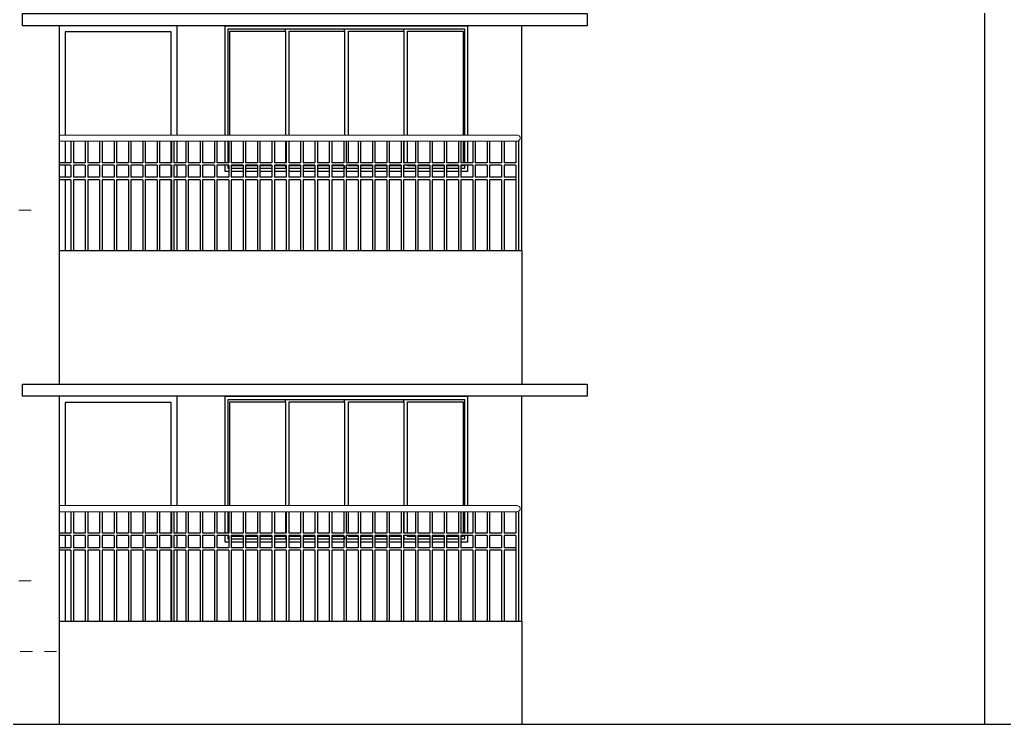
# Model space of a CAD drawing. Header units: metres. Extents: x -1441 to -394, y -133 to 518.
# Drawn here: x -1138.36 to -1130.25, y 33.94 to 39.74 of the extents above; entities that cross this region are included whole.
import ezdxf

# ---------------------------------------------------------------- set-up
doc = ezdxf.new("R2010")
doc.units = ezdxf.units.M
doc.header["$LTSCALE"] = 25.4
doc.linetypes.add('ACAD_ISO02W100', pattern=[15, 12, -3])
doc.layers.get('0').update_dxf_attribs({"linetype": 'CONTINUOUS'})
doc.layers.add('Railing', color=7, linetype='CONTINUOUS')

msp = doc.modelspace()

# ---------------------------------------------------------------- linework, layer by layer
at = {"color": 7, "linetype": 'Continuous'}
for p, q in [((-1130.4129, 44.7894), (-1130.4129, 33.9394)), ((-1138.0329, 39.6894), (-1138.0329, 36.7394)), ((-1134.2229, 37.8394), (-1134.2229, 39.6894)), ((-1138.0329, 37.8394), (-1134.2229, 37.8394)), ((-1134.2229, 37.8394), (-1134.2229, 36.7394)), ((-1138.0329, 36.6394), (-1138.0329, 33.9394)), ((-1134.2229, 34.7894), (-1134.2229, 36.6394)), ((-1138.0329, 34.7894), (-1134.2229, 34.7894)), ((-1134.2229, 34.7894), (-1134.2229, 33.9394))]:
    msp.add_line(p, q, dxfattribs=at)
at = {"color": 38, "linetype": 'Continuous'}
for p, q in [((-1136.1689, 39.645), (-1136.1689, 39.6644)), ((-1135.6818, 39.645), (-1135.6818, 39.6644)), ((-1135.1942, 39.645), (-1135.1942, 39.6644)), ((-1136.1689, 38.5356), (-1136.1689, 38.5144)), ((-1135.6818, 38.5356), (-1135.6818, 38.5144)), ((-1135.1942, 38.5356), (-1135.1942, 38.5144)), ((-1136.1689, 36.595), (-1136.1689, 36.6144)), ((-1135.6818, 36.595), (-1135.6818, 36.6144)), ((-1135.1942, 36.595), (-1135.1942, 36.6144)), ((-1136.1689, 35.4856), (-1136.1689, 35.4644)), ((-1135.6818, 35.4856), (-1135.6818, 35.4644)), ((-1135.1942, 35.4856), (-1135.1942, 35.4644))]:
    msp.add_line(p, q, dxfattribs=at)
at = {"color": 8, "linetype": 'ACAD_ISO02W100', "lineweight": 9, "ltscale": 0.0003}
msp.add_line((-1142.3524, 34.5394), (-1138.0329, 34.5394), dxfattribs=at)
at = {"color": 7}
msp.add_line((-1152.7877, 33.9394), (-1128.3503, 33.9394), dxfattribs=at)
at = {"color": 7, "linetype": 'Continuous'}
for points in [[(-1138.3329, 39.6894), (-1138.3329, 39.7894), (-1133.6842, 39.7894), (-1133.6842, 39.6894), (-1138.3329, 39.6894)], [(-1138.3329, 36.6394), (-1138.3329, 36.7394), (-1133.6842, 36.7394), (-1133.6842, 36.6394), (-1138.3329, 36.6394)]]:
    msp.add_lwpolyline(points, dxfattribs=at)
at = {"color": 8, "linetype": 'Continuous'}
for points in [[(-1137.0603, 38.7894), (-1137.0603, 39.6894), (-1138.0329, 39.6894), (-1138.0329, 37.8394)], [(-1137.1103, 38.7894), (-1137.1103, 39.6394), (-1137.9829, 39.6394), (-1137.9829, 38.7894)], [(-1137.9829, 38.7394), (-1137.9829, 38.5623)], [(-1137.1103, 38.5623), (-1137.1103, 38.7394)], [(-1137.0603, 38.5623), (-1137.0603, 38.7394)], [(-1137.9829, 38.5423), (-1137.9829, 38.4426)], [(-1137.1103, 38.4426), (-1137.1103, 38.5423)], [(-1137.0603, 38.4426), (-1137.0603, 38.5423)], [(-1137.9829, 38.4226), (-1137.9829, 37.8394)], [(-1137.1103, 37.8394), (-1137.1103, 38.4226)], [(-1137.0603, 37.8394), (-1137.0603, 38.4226)], [(-1137.0603, 35.7394), (-1137.0603, 36.6394), (-1138.0329, 36.6394), (-1138.0329, 34.7894)], [(-1137.1103, 35.7394), (-1137.1103, 36.5894), (-1137.9829, 36.5894), (-1137.9829, 35.7394)], [(-1137.9829, 35.6894), (-1137.9829, 35.5123)], [(-1137.1103, 35.5123), (-1137.1103, 35.6894)], [(-1137.0603, 35.5123), (-1137.0603, 35.6894)], [(-1137.9829, 35.4923), (-1137.9829, 35.3926)], [(-1137.1103, 35.3926), (-1137.1103, 35.4923)], [(-1137.0603, 35.3926), (-1137.0603, 35.4923)], [(-1137.9829, 35.3726), (-1137.9829, 34.7894)], [(-1137.1103, 34.7894), (-1137.1103, 35.3726)], [(-1137.0603, 34.7894), (-1137.0603, 35.3726)]]:
    msp.add_lwpolyline(points, dxfattribs=at)
at = {"color": 38, "linetype": 'Continuous'}
for points in [[(-1136.6656, 38.7894), (-1136.6656, 39.6894), (-1134.67, 39.6894), (-1134.67, 38.7894)], [(-1136.6406, 38.7894), (-1136.6406, 39.6644), (-1134.695, 39.6644), (-1134.695, 38.7894)], [(-1136.6656, 38.5623), (-1136.6656, 38.7394)], [(-1136.6406, 38.5623), (-1136.6406, 38.7394)], [(-1134.695, 38.7394), (-1134.695, 38.5623)], [(-1134.67, 38.7394), (-1134.67, 38.5623)], [(-1136.6347, 38.4894), (-1136.6656, 38.4894), (-1136.6656, 38.5423)], [(-1136.6347, 38.5144), (-1136.6406, 38.5144), (-1136.6406, 38.5423)], [(-1136.5165, 38.5144), (-1136.6147, 38.5144)], [(-1136.3983, 38.5144), (-1136.4965, 38.5144)], [(-1136.2802, 38.5144), (-1136.3783, 38.5144)], [(-1136.162, 38.5144), (-1136.2602, 38.5144)], [(-1136.0438, 38.5144), (-1136.142, 38.5144)], [(-1135.9256, 38.5144), (-1136.0238, 38.5144)], [(-1135.8074, 38.5144), (-1135.9056, 38.5144)], [(-1135.6892, 38.5144), (-1135.7874, 38.5144)], [(-1135.571, 38.5144), (-1135.6692, 38.5144)], [(-1135.4529, 38.5144), (-1135.551, 38.5144)], [(-1135.3347, 38.5144), (-1135.4329, 38.5144)], [(-1135.2165, 38.5144), (-1135.3147, 38.5144)], [(-1135.0983, 38.5144), (-1135.1965, 38.5144)], [(-1134.9801, 38.5144), (-1135.0783, 38.5144)], [(-1134.8619, 38.5144), (-1134.9601, 38.5144)], [(-1134.7438, 38.5144), (-1134.8419, 38.5144)], [(-1134.67, 38.5423), (-1134.67, 38.4894), (-1134.7238, 38.4894)], [(-1134.695, 38.5423), (-1134.695, 38.5144), (-1134.7238, 38.5144)], [(-1136.5165, 38.4894), (-1136.6147, 38.4894)], [(-1136.3983, 38.4894), (-1136.4965, 38.4894)], [(-1136.2802, 38.4894), (-1136.3783, 38.4894)], [(-1136.162, 38.4894), (-1136.2602, 38.4894)], [(-1136.0438, 38.4894), (-1136.142, 38.4894)], [(-1135.9256, 38.4894), (-1136.0238, 38.4894)], [(-1135.8074, 38.4894), (-1135.9056, 38.4894)], [(-1135.6892, 38.4894), (-1135.7874, 38.4894)], [(-1135.571, 38.4894), (-1135.6692, 38.4894)], [(-1135.4529, 38.4894), (-1135.551, 38.4894)], [(-1135.3347, 38.4894), (-1135.4329, 38.4894)], [(-1135.2165, 38.4894), (-1135.3147, 38.4894)], [(-1135.0983, 38.4894), (-1135.1965, 38.4894)], [(-1134.9801, 38.4894), (-1135.0783, 38.4894)], [(-1134.8619, 38.4894), (-1134.9601, 38.4894)], [(-1134.7438, 38.4894), (-1134.8419, 38.4894)], [(-1136.6656, 35.7394), (-1136.6656, 36.6394), (-1134.67, 36.6394), (-1134.67, 35.7394)], [(-1136.6406, 35.7394), (-1136.6406, 36.6144), (-1134.695, 36.6144), (-1134.695, 35.7394)], [(-1136.6656, 35.5123), (-1136.6656, 35.6894)], [(-1136.6406, 35.5123), (-1136.6406, 35.6894)], [(-1134.695, 35.6894), (-1134.695, 35.5123)], [(-1134.67, 35.6894), (-1134.67, 35.5123)], [(-1136.6347, 35.4394), (-1136.6656, 35.4394), (-1136.6656, 35.4923)], [(-1136.6347, 35.4644), (-1136.6406, 35.4644), (-1136.6406, 35.4923)], [(-1136.5165, 35.4644), (-1136.6147, 35.4644)], [(-1136.5165, 35.4394), (-1136.6147, 35.4394)], [(-1136.3983, 35.4644), (-1136.4965, 35.4644)], [(-1136.3983, 35.4394), (-1136.4965, 35.4394)], [(-1136.2802, 35.4644), (-1136.3783, 35.4644)], [(-1136.2802, 35.4394), (-1136.3783, 35.4394)], [(-1136.162, 35.4644), (-1136.2602, 35.4644)], [(-1136.162, 35.4394), (-1136.2602, 35.4394)], [(-1136.0438, 35.4644), (-1136.142, 35.4644)], [(-1136.0438, 35.4394), (-1136.142, 35.4394)], [(-1135.9256, 35.4644), (-1136.0238, 35.4644)], [(-1135.9256, 35.4394), (-1136.0238, 35.4394)], [(-1135.8074, 35.4644), (-1135.9056, 35.4644)], [(-1135.8074, 35.4394), (-1135.9056, 35.4394)], [(-1135.6892, 35.4644), (-1135.7874, 35.4644)], [(-1135.6892, 35.4394), (-1135.7874, 35.4394)], [(-1135.571, 35.4644), (-1135.6692, 35.4644)], [(-1135.571, 35.4394), (-1135.6692, 35.4394)], [(-1135.4529, 35.4644), (-1135.551, 35.4644)], [(-1135.4529, 35.4394), (-1135.551, 35.4394)], [(-1135.3347, 35.4644), (-1135.4329, 35.4644)], [(-1135.3347, 35.4394), (-1135.4329, 35.4394)], [(-1135.2165, 35.4644), (-1135.3147, 35.4644)], [(-1135.2165, 35.4394), (-1135.3147, 35.4394)], [(-1135.0983, 35.4644), (-1135.1965, 35.4644)], [(-1135.0983, 35.4394), (-1135.1965, 35.4394)], [(-1134.9801, 35.4644), (-1135.0783, 35.4644)], [(-1134.9801, 35.4394), (-1135.0783, 35.4394)], [(-1134.8619, 35.4644), (-1134.9601, 35.4644)], [(-1134.8619, 35.4394), (-1134.9601, 35.4394)], [(-1134.7438, 35.4644), (-1134.8419, 35.4644)], [(-1134.7438, 35.4394), (-1134.8419, 35.4394)], [(-1134.67, 35.4923), (-1134.67, 35.4394), (-1134.7238, 35.4394)], [(-1134.695, 35.4923), (-1134.695, 35.4644), (-1134.7238, 35.4644)]]:
    msp.add_lwpolyline(points, dxfattribs=at)
at = {"color": 144, "linetype": 'Continuous'}
for points in [[(-1136.6255, 38.7894), (-1136.6255, 39.645), (-1136.1689, 39.645), (-1136.1689, 38.7894)], [(-1136.1384, 38.7894), (-1136.1384, 39.645), (-1135.6818, 39.645), (-1135.6818, 38.7894)], [(-1135.6509, 38.7894), (-1135.6509, 39.645), (-1135.1942, 39.645), (-1135.1942, 38.7894)], [(-1135.1633, 38.7894), (-1135.1633, 39.645), (-1134.7066, 39.645), (-1134.7066, 38.7894)], [(-1136.1689, 38.7394), (-1136.1689, 38.5623)], [(-1136.1384, 38.5623), (-1136.1384, 38.7394)], [(-1135.6509, 38.5623), (-1135.6509, 38.7394)], [(-1135.1942, 38.7394), (-1135.1942, 38.5623)], [(-1135.1633, 38.5623), (-1135.1633, 38.7394)], [(-1134.7066, 38.7394), (-1134.7066, 38.5623)], [(-1136.5165, 38.5356), (-1136.6147, 38.5356)], [(-1136.3983, 38.5356), (-1136.4965, 38.5356)], [(-1136.2802, 38.5356), (-1136.3783, 38.5356)], [(-1136.1689, 38.5423), (-1136.1689, 38.5356), (-1136.2602, 38.5356)], [(-1136.0438, 38.5356), (-1136.1384, 38.5356), (-1136.1384, 38.5423)], [(-1135.9256, 38.5356), (-1136.0238, 38.5356)], [(-1135.8074, 38.5356), (-1135.9056, 38.5356)], [(-1135.6892, 38.5356), (-1135.7874, 38.5356)], [(-1135.571, 38.5356), (-1135.6509, 38.5356), (-1135.6509, 38.5423)], [(-1135.4529, 38.5356), (-1135.551, 38.5356)], [(-1135.3347, 38.5356), (-1135.4329, 38.5356)], [(-1135.2165, 38.5356), (-1135.3147, 38.5356)], [(-1135.1942, 38.5423), (-1135.1942, 38.5356), (-1135.1965, 38.5356)], [(-1135.0983, 38.5356), (-1135.1633, 38.5356), (-1135.1633, 38.5423)], [(-1134.9801, 38.5356), (-1135.0783, 38.5356)], [(-1134.8619, 38.5356), (-1134.9601, 38.5356)], [(-1134.7438, 38.5356), (-1134.8419, 38.5356)], [(-1134.7066, 38.5423), (-1134.7066, 38.5356), (-1134.7238, 38.5356)], [(-1136.6255, 35.7394), (-1136.6255, 36.595), (-1136.1689, 36.595), (-1136.1689, 35.7394)], [(-1136.1384, 35.7394), (-1136.1384, 36.595), (-1135.6818, 36.595), (-1135.6818, 35.7394)], [(-1135.6509, 35.7394), (-1135.6509, 36.595), (-1135.1942, 36.595), (-1135.1942, 35.7394)], [(-1135.1633, 35.7394), (-1135.1633, 36.595), (-1134.7066, 36.595), (-1134.7066, 35.7394)], [(-1136.1689, 35.6894), (-1136.1689, 35.5123)], [(-1136.1384, 35.5123), (-1136.1384, 35.6894)], [(-1135.6509, 35.5123), (-1135.6509, 35.6894)], [(-1135.1942, 35.6894), (-1135.1942, 35.5123)], [(-1135.1633, 35.5123), (-1135.1633, 35.6894)], [(-1134.7066, 35.6894), (-1134.7066, 35.5123)], [(-1136.5165, 35.4856), (-1136.6147, 35.4856)], [(-1136.3983, 35.4856), (-1136.4965, 35.4856)], [(-1136.2802, 35.4856), (-1136.3783, 35.4856)], [(-1136.1689, 35.4923), (-1136.1689, 35.4856), (-1136.2602, 35.4856)], [(-1136.0438, 35.4856), (-1136.1384, 35.4856), (-1136.1384, 35.4923)], [(-1135.9256, 35.4856), (-1136.0238, 35.4856)], [(-1135.8074, 35.4856), (-1135.9056, 35.4856)], [(-1135.6892, 35.4856), (-1135.7874, 35.4856)], [(-1135.571, 35.4856), (-1135.6509, 35.4856), (-1135.6509, 35.4923)], [(-1135.4529, 35.4856), (-1135.551, 35.4856)], [(-1135.3347, 35.4856), (-1135.4329, 35.4856)], [(-1135.2165, 35.4856), (-1135.3147, 35.4856)], [(-1135.1942, 35.4923), (-1135.1942, 35.4856), (-1135.1965, 35.4856)], [(-1135.0983, 35.4856), (-1135.1633, 35.4856), (-1135.1633, 35.4923)], [(-1134.9801, 35.4856), (-1135.0783, 35.4856)], [(-1134.8619, 35.4856), (-1134.9601, 35.4856)], [(-1134.7438, 35.4856), (-1134.8419, 35.4856)], [(-1134.7066, 35.4923), (-1134.7066, 35.4856), (-1134.7238, 35.4856)]]:
    msp.add_lwpolyline(points, dxfattribs=at)
at = {"color": 8, "linetype": 'ACAD_ISO02W100', "lineweight": 9, "ltscale": 0.0003}
for points in [[(-1138.2629, 38.1704), (-1138.8716, 38.1704)], [(-1138.2629, 35.1204), (-1138.8716, 35.1204)]]:
    msp.add_lwpolyline(points, dxfattribs=at)
at = {"layer": 'Railing', "color": 8, "lineweight": 13}
for p, q in [((-1134.261, 38.7894), (-1138.0329, 38.7894)), ((-1134.261, 38.7394), (-1138.0329, 38.7394)), ((-1134.261, 35.7394), (-1138.0329, 35.7394)), ((-1134.261, 35.6894), (-1138.0329, 35.6894))]:
    msp.add_line(p, q, dxfattribs=at)
at = {"layer": 'Railing', "color": 8, "linetype": 'Continuous'}
for p, q in [((-1137.9347, 38.7394), (-1137.9347, 38.5623)), ((-1137.9147, 38.7394), (-1137.9147, 38.5623)), ((-1137.8166, 38.7394), (-1137.8166, 38.5623)), ((-1137.7966, 38.7394), (-1137.7966, 38.5623)), ((-1137.6984, 38.7394), (-1137.6984, 38.5623)), ((-1137.6784, 38.7394), (-1137.6784, 38.5623)), ((-1137.5802, 38.7394), (-1137.5802, 38.5623)), ((-1137.5602, 38.7394), (-1137.5602, 38.5623)), ((-1137.462, 38.7394), (-1137.462, 38.5623)), ((-1137.442, 38.7394), (-1137.442, 38.5623)), ((-1137.3438, 38.7394), (-1137.3438, 38.5623)), ((-1137.3238, 38.7394), (-1137.3238, 38.5623)), ((-1137.2256, 38.7394), (-1137.2256, 38.5623)), ((-1137.2056, 38.7394), (-1137.2056, 38.5623)), ((-1137.1074, 38.7394), (-1137.1074, 38.5623)), ((-1137.0874, 38.7394), (-1137.0874, 38.5623)), ((-1136.9893, 38.7394), (-1136.9893, 38.5623)), ((-1136.9693, 38.7394), (-1136.9693, 38.5623)), ((-1136.8711, 38.7394), (-1136.8711, 38.5623)), ((-1136.8511, 38.7394), (-1136.8511, 38.5623)), ((-1136.7529, 38.7394), (-1136.7529, 38.5623)), ((-1136.7329, 38.7394), (-1136.7329, 38.5623)), ((-1136.6347, 38.7394), (-1136.6347, 38.5623)), ((-1136.6147, 38.7394), (-1136.6147, 38.5623)), ((-1136.5165, 38.7394), (-1136.5165, 38.5623)), ((-1136.4965, 38.7394), (-1136.4965, 38.5623)), ((-1136.3983, 38.7394), (-1136.3983, 38.5623)), ((-1136.3783, 38.7394), (-1136.3783, 38.5623)), ((-1136.2802, 38.7394), (-1136.2802, 38.5623)), ((-1136.2602, 38.7394), (-1136.2602, 38.5623)), ((-1136.162, 38.7394), (-1136.162, 38.5623)), ((-1136.142, 38.7394), (-1136.142, 38.5623)), ((-1136.0438, 38.7394), (-1136.0438, 38.5623)), ((-1136.0238, 38.7394), (-1136.0238, 38.5623)), ((-1135.9256, 38.7394), (-1135.9256, 38.5623)), ((-1135.9056, 38.7394), (-1135.9056, 38.5623)), ((-1135.8074, 38.7394), (-1135.8074, 38.5623)), ((-1135.7874, 38.7394), (-1135.7874, 38.5623)), ((-1135.6892, 38.7394), (-1135.6892, 38.5623)), ((-1135.6692, 38.7394), (-1135.6692, 38.5623)), ((-1135.571, 38.7394), (-1135.571, 38.5623)), ((-1135.551, 38.7394), (-1135.551, 38.5623)), ((-1135.4529, 38.7394), (-1135.4529, 38.5623)), ((-1135.4329, 38.7394), (-1135.4329, 38.5623)), ((-1135.3347, 38.7394), (-1135.3347, 38.5623)), ((-1135.3147, 38.7394), (-1135.3147, 38.5623)), ((-1135.2165, 38.7394), (-1135.2165, 38.5623)), ((-1135.1965, 38.7394), (-1135.1965, 38.5623)), ((-1135.0983, 38.7394), (-1135.0983, 38.5623)), ((-1135.0783, 38.7394), (-1135.0783, 38.5623)), ((-1134.9801, 38.7394), (-1134.9801, 38.5623)), ((-1134.9601, 38.7394), (-1134.9601, 38.5623)), ((-1134.8619, 38.7394), (-1134.8619, 38.5623)), ((-1134.8419, 38.7394), (-1134.8419, 38.5623)), ((-1134.7438, 38.7394), (-1134.7438, 38.5623)), ((-1134.7238, 38.7394), (-1134.7238, 38.5623)), ((-1134.6256, 38.7394), (-1134.6256, 38.5623)), ((-1134.6056, 38.7394), (-1134.6056, 38.5623)), ((-1134.5074, 38.7394), (-1134.5074, 38.5623)), ((-1134.4874, 38.7394), (-1134.4874, 38.5623)), ((-1134.3892, 38.7394), (-1134.3892, 38.5623)), ((-1134.3692, 38.7394), (-1134.3692, 38.5623)), ((-1134.271, 38.7394), (-1134.271, 38.5623)), ((-1134.251, 38.7394), (-1134.251, 37.8394)), ((-1137.9347, 38.5623), (-1138.0329, 38.5623)), ((-1137.9347, 38.5423), (-1138.0329, 38.5423)), ((-1137.9347, 38.5423), (-1137.9347, 38.4426)), ((-1137.8166, 38.5623), (-1137.9147, 38.5623)), ((-1137.9147, 38.5423), (-1137.9147, 38.4426)), ((-1137.8166, 38.5423), (-1137.9147, 38.5423)), ((-1137.8166, 38.5423), (-1137.8166, 38.4426)), ((-1137.6984, 38.5623), (-1137.7966, 38.5623)), ((-1137.7966, 38.5423), (-1137.7966, 38.4426)), ((-1137.6984, 38.5423), (-1137.7966, 38.5423)), ((-1137.6984, 38.5423), (-1137.6984, 38.4426)), ((-1137.5802, 38.5623), (-1137.6784, 38.5623)), ((-1137.6784, 38.5423), (-1137.6784, 38.4426)), ((-1137.5802, 38.5423), (-1137.6784, 38.5423)), ((-1137.5802, 38.5423), (-1137.5802, 38.4426)), ((-1137.462, 38.5623), (-1137.5602, 38.5623)), ((-1137.5602, 38.5423), (-1137.5602, 38.4426)), ((-1137.462, 38.5423), (-1137.5602, 38.5423)), ((-1137.462, 38.5423), (-1137.462, 38.4426)), ((-1137.3438, 38.5623), (-1137.442, 38.5623)), ((-1137.442, 38.5423), (-1137.442, 38.4426)), ((-1137.3438, 38.5423), (-1137.442, 38.5423)), ((-1137.3438, 38.5423), (-1137.3438, 38.4426)), ((-1137.2256, 38.5623), (-1137.3238, 38.5623)), ((-1137.3238, 38.5423), (-1137.3238, 38.4426)), ((-1137.2256, 38.5423), (-1137.3238, 38.5423)), ((-1137.2256, 38.5423), (-1137.2256, 38.4426)), ((-1137.1074, 38.5623), (-1137.2056, 38.5623)), ((-1137.2056, 38.5423), (-1137.2056, 38.4426)), ((-1137.1074, 38.5423), (-1137.2056, 38.5423)), ((-1137.1074, 38.5423), (-1137.1074, 38.4426)), ((-1136.9893, 38.5623), (-1137.0874, 38.5623)), ((-1137.0874, 38.5423), (-1137.0874, 38.4426)), ((-1136.9893, 38.5423), (-1137.0874, 38.5423)), ((-1136.9893, 38.5423), (-1136.9893, 38.4426)), ((-1136.8711, 38.5623), (-1136.9693, 38.5623)), ((-1136.9693, 38.5423), (-1136.9693, 38.4426)), ((-1136.8711, 38.5423), (-1136.9693, 38.5423)), ((-1136.8711, 38.5423), (-1136.8711, 38.4426)), ((-1136.7529, 38.5623), (-1136.8511, 38.5623)), ((-1136.8511, 38.5423), (-1136.8511, 38.4426)), ((-1136.7529, 38.5423), (-1136.8511, 38.5423)), ((-1136.7529, 38.5423), (-1136.7529, 38.4426)), ((-1136.6347, 38.5623), (-1136.7329, 38.5623)), ((-1136.7329, 38.5423), (-1136.7329, 38.4426)), ((-1136.6347, 38.5423), (-1136.7329, 38.5423)), ((-1136.6347, 38.5423), (-1136.6347, 38.4426)), ((-1136.5165, 38.5623), (-1136.6147, 38.5623)), ((-1136.6147, 38.5423), (-1136.6147, 38.4426)), ((-1136.5165, 38.5423), (-1136.6147, 38.5423)), ((-1136.5165, 38.5423), (-1136.5165, 38.4426)), ((-1136.3983, 38.5623), (-1136.4965, 38.5623)), ((-1136.4965, 38.5423), (-1136.4965, 38.4426)), ((-1136.3983, 38.5423), (-1136.4965, 38.5423)), ((-1136.3983, 38.5423), (-1136.3983, 38.4426)), ((-1136.2802, 38.5623), (-1136.3783, 38.5623)), ((-1136.3783, 38.5423), (-1136.3783, 38.4426)), ((-1136.2802, 38.5423), (-1136.3783, 38.5423)), ((-1136.2802, 38.5423), (-1136.2802, 38.4426)), ((-1136.162, 38.5623), (-1136.2602, 38.5623)), ((-1136.2602, 38.5423), (-1136.2602, 38.4426)), ((-1136.162, 38.5423), (-1136.2602, 38.5423)), ((-1136.162, 38.5423), (-1136.162, 38.4426)), ((-1136.0438, 38.5623), (-1136.142, 38.5623)), ((-1136.142, 38.5423), (-1136.142, 38.4426)), ((-1136.0438, 38.5423), (-1136.142, 38.5423)), ((-1136.0438, 38.5423), (-1136.0438, 38.4426)), ((-1135.9256, 38.5623), (-1136.0238, 38.5623)), ((-1136.0238, 38.5423), (-1136.0238, 38.4426)), ((-1135.9256, 38.5423), (-1136.0238, 38.5423)), ((-1135.9256, 38.5423), (-1135.9256, 38.4426)), ((-1135.8074, 38.5623), (-1135.9056, 38.5623)), ((-1135.9056, 38.5423), (-1135.9056, 38.4426)), ((-1135.8074, 38.5423), (-1135.9056, 38.5423)), ((-1135.8074, 38.5423), (-1135.8074, 38.4426)), ((-1135.6892, 38.5623), (-1135.7874, 38.5623)), ((-1135.7874, 38.5423), (-1135.7874, 38.4426)), ((-1135.6892, 38.5423), (-1135.7874, 38.5423)), ((-1135.6892, 38.5423), (-1135.6892, 38.4426)), ((-1135.571, 38.5623), (-1135.6692, 38.5623)), ((-1135.6692, 38.5423), (-1135.6692, 38.4426)), ((-1135.571, 38.5423), (-1135.6692, 38.5423)), ((-1135.571, 38.5423), (-1135.571, 38.4426)), ((-1135.4529, 38.5623), (-1135.551, 38.5623)), ((-1135.551, 38.5423), (-1135.551, 38.4426)), ((-1135.4529, 38.5423), (-1135.551, 38.5423)), ((-1135.4529, 38.5423), (-1135.4529, 38.4426)), ((-1135.3347, 38.5623), (-1135.4329, 38.5623)), ((-1135.4329, 38.5423), (-1135.4329, 38.4426)), ((-1135.3347, 38.5423), (-1135.4329, 38.5423)), ((-1135.3347, 38.5423), (-1135.3347, 38.4426)), ((-1135.2165, 38.5623), (-1135.3147, 38.5623)), ((-1135.3147, 38.5423), (-1135.3147, 38.4426)), ((-1135.2165, 38.5423), (-1135.3147, 38.5423)), ((-1135.2165, 38.5423), (-1135.2165, 38.4426)), ((-1135.0983, 38.5623), (-1135.1965, 38.5623)), ((-1135.1965, 38.5423), (-1135.1965, 38.4426)), ((-1135.0983, 38.5423), (-1135.1965, 38.5423)), ((-1135.0983, 38.5423), (-1135.0983, 38.4426)), ((-1134.9801, 38.5623), (-1135.0783, 38.5623)), ((-1135.0783, 38.5423), (-1135.0783, 38.4426)), ((-1134.9801, 38.5423), (-1135.0783, 38.5423)), ((-1134.9801, 38.5423), (-1134.9801, 38.4426)), ((-1134.8619, 38.5623), (-1134.9601, 38.5623)), ((-1134.9601, 38.5423), (-1134.9601, 38.4426)), ((-1134.8619, 38.5423), (-1134.9601, 38.5423)), ((-1134.8619, 38.5423), (-1134.8619, 38.4426)), ((-1134.7438, 38.5623), (-1134.8419, 38.5623)), ((-1134.8419, 38.5423), (-1134.8419, 38.4426)), ((-1134.7438, 38.5423), (-1134.8419, 38.5423)), ((-1134.7438, 38.5423), (-1134.7438, 38.4426)), ((-1134.6256, 38.5623), (-1134.7238, 38.5623)), ((-1134.7238, 38.5423), (-1134.7238, 38.4426)), ((-1134.6256, 38.5423), (-1134.7238, 38.5423)), ((-1134.6256, 38.5423), (-1134.6256, 38.4426)), ((-1134.5074, 38.5623), (-1134.6056, 38.5623)), ((-1134.6056, 38.5423), (-1134.6056, 38.4426)), ((-1134.5074, 38.5423), (-1134.6056, 38.5423)), ((-1134.5074, 38.5423), (-1134.5074, 38.4426)), ((-1134.3892, 38.5623), (-1134.4874, 38.5623)), ((-1134.4874, 38.5423), (-1134.4874, 38.4426)), ((-1134.3892, 38.5423), (-1134.4874, 38.5423)), ((-1134.3892, 38.5423), (-1134.3892, 38.4426)), ((-1134.271, 38.5623), (-1134.3692, 38.5623)), ((-1134.3692, 38.5423), (-1134.3692, 38.4426)), ((-1134.271, 38.5423), (-1134.3692, 38.5423)), ((-1134.271, 38.5423), (-1134.271, 37.8394)), ((-1137.9347, 38.4426), (-1138.0329, 38.4426)), ((-1137.8166, 38.4426), (-1137.9147, 38.4426)), ((-1137.6984, 38.4426), (-1137.7966, 38.4426)), ((-1137.5802, 38.4426), (-1137.6784, 38.4426)), ((-1137.462, 38.4426), (-1137.5602, 38.4426)), ((-1137.3438, 38.4426), (-1137.442, 38.4426)), ((-1137.2256, 38.4426), (-1137.3238, 38.4426)), ((-1137.1074, 38.4426), (-1137.2056, 38.4426)), ((-1136.9893, 38.4426), (-1137.0874, 38.4426)), ((-1136.8711, 38.4426), (-1136.9693, 38.4426)), ((-1136.7529, 38.4426), (-1136.8511, 38.4426)), ((-1136.6347, 38.4426), (-1136.7329, 38.4426)), ((-1136.5165, 38.4426), (-1136.6147, 38.4426)), ((-1136.3983, 38.4426), (-1136.4965, 38.4426)), ((-1136.2802, 38.4426), (-1136.3783, 38.4426)), ((-1136.162, 38.4426), (-1136.2602, 38.4426)), ((-1136.0438, 38.4426), (-1136.142, 38.4426)), ((-1135.9256, 38.4426), (-1136.0238, 38.4426)), ((-1135.8074, 38.4426), (-1135.9056, 38.4426)), ((-1135.6892, 38.4426), (-1135.7874, 38.4426)), ((-1135.571, 38.4426), (-1135.6692, 38.4426)), ((-1135.4529, 38.4426), (-1135.551, 38.4426)), ((-1135.3347, 38.4426), (-1135.4329, 38.4426)), ((-1135.2165, 38.4426), (-1135.3147, 38.4426)), ((-1135.0983, 38.4426), (-1135.1965, 38.4426)), ((-1134.9801, 38.4426), (-1135.0783, 38.4426)), ((-1134.8619, 38.4426), (-1134.9601, 38.4426)), ((-1134.7438, 38.4426), (-1134.8419, 38.4426)), ((-1134.6256, 38.4426), (-1134.7238, 38.4426)), ((-1134.5074, 38.4426), (-1134.6056, 38.4426)), ((-1134.3892, 38.4426), (-1134.4874, 38.4426)), ((-1134.271, 38.4426), (-1134.3692, 38.4426)), ((-1137.9347, 38.4226), (-1138.0329, 38.4226)), ((-1137.9347, 38.4226), (-1137.9347, 37.8394)), ((-1137.9147, 38.4226), (-1137.9147, 37.8394)), ((-1137.8166, 38.4226), (-1137.9147, 38.4226)), ((-1137.8166, 38.4226), (-1137.8166, 37.8394)), ((-1137.7966, 38.4226), (-1137.7966, 37.8394)), ((-1137.6984, 38.4226), (-1137.7966, 38.4226)), ((-1137.6984, 38.4226), (-1137.6984, 37.8394)), ((-1137.6784, 38.4226), (-1137.6784, 37.8394)), ((-1137.5802, 38.4226), (-1137.6784, 38.4226)), ((-1137.5802, 38.4226), (-1137.5802, 37.8394)), ((-1137.5602, 38.4226), (-1137.5602, 37.8394)), ((-1137.462, 38.4226), (-1137.5602, 38.4226)), ((-1137.462, 38.4226), (-1137.462, 37.8394)), ((-1137.442, 38.4226), (-1137.442, 37.8394)), ((-1137.3438, 38.4226), (-1137.442, 38.4226)), ((-1137.3438, 38.4226), (-1137.3438, 37.8394)), ((-1137.3238, 38.4226), (-1137.3238, 37.8394)), ((-1137.2256, 38.4226), (-1137.3238, 38.4226)), ((-1137.2256, 38.4226), (-1137.2256, 37.8394)), ((-1137.2056, 38.4226), (-1137.2056, 37.8394)), ((-1137.1074, 38.4226), (-1137.2056, 38.4226)), ((-1137.1074, 38.4226), (-1137.1074, 37.8394)), ((-1137.0874, 38.4226), (-1137.0874, 37.8394)), ((-1136.9893, 38.4226), (-1137.0874, 38.4226)), ((-1136.9893, 38.4226), (-1136.9893, 37.8394)), ((-1136.9693, 38.4226), (-1136.9693, 37.8394)), ((-1136.8711, 38.4226), (-1136.9693, 38.4226)), ((-1136.8711, 38.4226), (-1136.8711, 37.8394)), ((-1136.8511, 38.4226), (-1136.8511, 37.8394)), ((-1136.7529, 38.4226), (-1136.8511, 38.4226)), ((-1136.7529, 38.4226), (-1136.7529, 37.8394)), ((-1136.7329, 38.4226), (-1136.7329, 37.8394)), ((-1136.6347, 38.4226), (-1136.7329, 38.4226)), ((-1136.6347, 38.4226), (-1136.6347, 37.8394)), ((-1136.6147, 38.4226), (-1136.6147, 37.8394)), ((-1136.5165, 38.4226), (-1136.6147, 38.4226)), ((-1136.5165, 38.4226), (-1136.5165, 37.8394)), ((-1136.4965, 38.4226), (-1136.4965, 37.8394)), ((-1136.3983, 38.4226), (-1136.4965, 38.4226)), ((-1136.3983, 38.4226), (-1136.3983, 37.8394)), ((-1136.3783, 38.4226), (-1136.3783, 37.8394)), ((-1136.2802, 38.4226), (-1136.3783, 38.4226)), ((-1136.2802, 38.4226), (-1136.2802, 37.8394)), ((-1136.2602, 38.4226), (-1136.2602, 37.8394)), ((-1136.162, 38.4226), (-1136.2602, 38.4226)), ((-1136.162, 38.4226), (-1136.162, 37.8394)), ((-1136.142, 38.4226), (-1136.142, 37.8394)), ((-1136.0438, 38.4226), (-1136.142, 38.4226)), ((-1136.0438, 38.4226), (-1136.0438, 37.8394)), ((-1136.0238, 38.4226), (-1136.0238, 37.8394)), ((-1135.9256, 38.4226), (-1136.0238, 38.4226)), ((-1135.9256, 38.4226), (-1135.9256, 37.8394)), ((-1135.9056, 38.4226), (-1135.9056, 37.8394)), ((-1135.8074, 38.4226), (-1135.9056, 38.4226)), ((-1135.8074, 38.4226), (-1135.8074, 37.8394)), ((-1135.7874, 38.4226), (-1135.7874, 37.8394)), ((-1135.6892, 38.4226), (-1135.7874, 38.4226)), ((-1135.6892, 38.4226), (-1135.6892, 37.8394)), ((-1135.6692, 38.4226), (-1135.6692, 37.8394)), ((-1135.571, 38.4226), (-1135.6692, 38.4226)), ((-1135.571, 38.4226), (-1135.571, 37.8394)), ((-1135.551, 38.4226), (-1135.551, 37.8394)), ((-1135.4529, 38.4226), (-1135.551, 38.4226)), ((-1135.4529, 38.4226), (-1135.4529, 37.8394)), ((-1135.4329, 38.4226), (-1135.4329, 37.8394)), ((-1135.3347, 38.4226), (-1135.4329, 38.4226)), ((-1135.3347, 38.4226), (-1135.3347, 37.8394)), ((-1135.3147, 38.4226), (-1135.3147, 37.8394)), ((-1135.2165, 38.4226), (-1135.3147, 38.4226)), ((-1135.2165, 38.4226), (-1135.2165, 37.8394)), ((-1135.1965, 38.4226), (-1135.1965, 37.8394)), ((-1135.0983, 38.4226), (-1135.1965, 38.4226)), ((-1135.0983, 38.4226), (-1135.0983, 37.8394)), ((-1135.0783, 38.4226), (-1135.0783, 37.8394)), ((-1134.9801, 38.4226), (-1135.0783, 38.4226)), ((-1134.9801, 38.4226), (-1134.9801, 37.8394)), ((-1134.9601, 38.4226), (-1134.9601, 37.8394)), ((-1134.8619, 38.4226), (-1134.9601, 38.4226)), ((-1134.8619, 38.4226), (-1134.8619, 37.8394)), ((-1134.8419, 38.4226), (-1134.8419, 37.8394)), ((-1134.7438, 38.4226), (-1134.8419, 38.4226)), ((-1134.7438, 38.4226), (-1134.7438, 37.8394)), ((-1134.7238, 38.4226), (-1134.7238, 37.8394)), ((-1134.6256, 38.4226), (-1134.7238, 38.4226)), ((-1134.6256, 38.4226), (-1134.6256, 37.8394)), ((-1134.6056, 38.4226), (-1134.6056, 37.8394)), ((-1134.5074, 38.4226), (-1134.6056, 38.4226)), ((-1134.5074, 38.4226), (-1134.5074, 37.8394)), ((-1134.4874, 38.4226), (-1134.4874, 37.8394)), ((-1134.3892, 38.4226), (-1134.4874, 38.4226)), ((-1134.3892, 38.4226), (-1134.3892, 37.8394)), ((-1134.3692, 38.4226), (-1134.3692, 37.8394)), ((-1134.271, 38.4226), (-1134.3692, 38.4226)), ((-1137.9347, 35.6894), (-1137.9347, 35.5123)), ((-1137.9147, 35.6894), (-1137.9147, 35.5123)), ((-1137.8166, 35.6894), (-1137.8166, 35.5123)), ((-1137.7966, 35.6894), (-1137.7966, 35.5123)), ((-1137.6984, 35.6894), (-1137.6984, 35.5123)), ((-1137.6784, 35.6894), (-1137.6784, 35.5123)), ((-1137.5802, 35.6894), (-1137.5802, 35.5123)), ((-1137.5602, 35.6894), (-1137.5602, 35.5123)), ((-1137.462, 35.6894), (-1137.462, 35.5123)), ((-1137.442, 35.6894), (-1137.442, 35.5123)), ((-1137.3438, 35.6894), (-1137.3438, 35.5123)), ((-1137.3238, 35.6894), (-1137.3238, 35.5123)), ((-1137.2256, 35.6894), (-1137.2256, 35.5123)), ((-1137.2056, 35.6894), (-1137.2056, 35.5123)), ((-1137.1074, 35.6894), (-1137.1074, 35.5123)), ((-1137.0874, 35.6894), (-1137.0874, 35.5123)), ((-1136.9893, 35.6894), (-1136.9893, 35.5123)), ((-1136.9693, 35.6894), (-1136.9693, 35.5123)), ((-1136.8711, 35.6894), (-1136.8711, 35.5123)), ((-1136.8511, 35.6894), (-1136.8511, 35.5123)), ((-1136.7529, 35.6894), (-1136.7529, 35.5123)), ((-1136.7329, 35.6894), (-1136.7329, 35.5123)), ((-1136.6347, 35.6894), (-1136.6347, 35.5123)), ((-1136.6147, 35.6894), (-1136.6147, 35.5123)), ((-1136.5165, 35.6894), (-1136.5165, 35.5123)), ((-1136.4965, 35.6894), (-1136.4965, 35.5123)), ((-1136.3983, 35.6894), (-1136.3983, 35.5123)), ((-1136.3783, 35.6894), (-1136.3783, 35.5123)), ((-1136.2802, 35.6894), (-1136.2802, 35.5123)), ((-1136.2602, 35.6894), (-1136.2602, 35.5123)), ((-1136.162, 35.6894), (-1136.162, 35.5123)), ((-1136.142, 35.6894), (-1136.142, 35.5123)), ((-1136.0438, 35.6894), (-1136.0438, 35.5123)), ((-1136.0238, 35.6894), (-1136.0238, 35.5123)), ((-1135.9256, 35.6894), (-1135.9256, 35.5123)), ((-1135.9056, 35.6894), (-1135.9056, 35.5123)), ((-1135.8074, 35.6894), (-1135.8074, 35.5123)), ((-1135.7874, 35.6894), (-1135.7874, 35.5123)), ((-1135.6892, 35.6894), (-1135.6892, 35.5123)), ((-1135.6692, 35.6894), (-1135.6692, 35.5123)), ((-1135.571, 35.6894), (-1135.571, 35.5123)), ((-1135.551, 35.6894), (-1135.551, 35.5123)), ((-1135.4529, 35.6894), (-1135.4529, 35.5123)), ((-1135.4329, 35.6894), (-1135.4329, 35.5123)), ((-1135.3347, 35.6894), (-1135.3347, 35.5123)), ((-1135.3147, 35.6894), (-1135.3147, 35.5123)), ((-1135.2165, 35.6894), (-1135.2165, 35.5123)), ((-1135.1965, 35.6894), (-1135.1965, 35.5123)), ((-1135.0983, 35.6894), (-1135.0983, 35.5123)), ((-1135.0783, 35.6894), (-1135.0783, 35.5123)), ((-1134.9801, 35.6894), (-1134.9801, 35.5123)), ((-1134.9601, 35.6894), (-1134.9601, 35.5123)), ((-1134.8619, 35.6894), (-1134.8619, 35.5123)), ((-1134.8419, 35.6894), (-1134.8419, 35.5123)), ((-1134.7438, 35.6894), (-1134.7438, 35.5123)), ((-1134.7238, 35.6894), (-1134.7238, 35.5123)), ((-1134.6256, 35.6894), (-1134.6256, 35.5123)), ((-1134.6056, 35.6894), (-1134.6056, 35.5123)), ((-1134.5074, 35.6894), (-1134.5074, 35.5123)), ((-1134.4874, 35.6894), (-1134.4874, 35.5123)), ((-1134.3892, 35.6894), (-1134.3892, 35.5123)), ((-1134.3692, 35.6894), (-1134.3692, 35.5123)), ((-1134.271, 35.6894), (-1134.271, 35.5123)), ((-1134.251, 35.6894), (-1134.251, 34.7894)), ((-1137.9347, 35.5123), (-1138.0329, 35.5123)), ((-1137.8166, 35.5123), (-1137.9147, 35.5123)), ((-1137.6984, 35.5123), (-1137.7966, 35.5123)), ((-1137.5802, 35.5123), (-1137.6784, 35.5123)), ((-1137.462, 35.5123), (-1137.5602, 35.5123)), ((-1137.3438, 35.5123), (-1137.442, 35.5123)), ((-1137.2256, 35.5123), (-1137.3238, 35.5123)), ((-1137.1074, 35.5123), (-1137.2056, 35.5123)), ((-1136.9893, 35.5123), (-1137.0874, 35.5123)), ((-1136.8711, 35.5123), (-1136.9693, 35.5123)), ((-1136.7529, 35.5123), (-1136.8511, 35.5123)), ((-1136.6347, 35.5123), (-1136.7329, 35.5123)), ((-1136.5165, 35.5123), (-1136.6147, 35.5123)), ((-1136.3983, 35.5123), (-1136.4965, 35.5123)), ((-1136.2802, 35.5123), (-1136.3783, 35.5123)), ((-1136.162, 35.5123), (-1136.2602, 35.5123)), ((-1136.0438, 35.5123), (-1136.142, 35.5123)), ((-1135.9256, 35.5123), (-1136.0238, 35.5123)), ((-1135.8074, 35.5123), (-1135.9056, 35.5123)), ((-1135.6892, 35.5123), (-1135.7874, 35.5123)), ((-1135.571, 35.5123), (-1135.6692, 35.5123)), ((-1135.4529, 35.5123), (-1135.551, 35.5123)), ((-1135.3347, 35.5123), (-1135.4329, 35.5123)), ((-1135.2165, 35.5123), (-1135.3147, 35.5123)), ((-1135.0983, 35.5123), (-1135.1965, 35.5123)), ((-1134.9801, 35.5123), (-1135.0783, 35.5123)), ((-1134.8619, 35.5123), (-1134.9601, 35.5123)), ((-1134.7438, 35.5123), (-1134.8419, 35.5123)), ((-1134.6256, 35.5123), (-1134.7238, 35.5123)), ((-1134.5074, 35.5123), (-1134.6056, 35.5123)), ((-1134.3892, 35.5123), (-1134.4874, 35.5123)), ((-1134.271, 35.5123), (-1134.3692, 35.5123)), ((-1137.9347, 35.4923), (-1138.0329, 35.4923)), ((-1137.9347, 35.4923), (-1137.9347, 35.3926)), ((-1137.9147, 35.4923), (-1137.9147, 35.3926)), ((-1137.8166, 35.4923), (-1137.9147, 35.4923)), ((-1137.8166, 35.4923), (-1137.8166, 35.3926)), ((-1137.7966, 35.4923), (-1137.7966, 35.3926)), ((-1137.6984, 35.4923), (-1137.7966, 35.4923)), ((-1137.6984, 35.4923), (-1137.6984, 35.3926)), ((-1137.6784, 35.4923), (-1137.6784, 35.3926)), ((-1137.5802, 35.4923), (-1137.6784, 35.4923)), ((-1137.5802, 35.4923), (-1137.5802, 35.3926)), ((-1137.5602, 35.4923), (-1137.5602, 35.3926)), ((-1137.462, 35.4923), (-1137.5602, 35.4923)), ((-1137.462, 35.4923), (-1137.462, 35.3926)), ((-1137.442, 35.4923), (-1137.442, 35.3926)), ((-1137.3438, 35.4923), (-1137.442, 35.4923)), ((-1137.3438, 35.4923), (-1137.3438, 35.3926)), ((-1137.3238, 35.4923), (-1137.3238, 35.3926)), ((-1137.2256, 35.4923), (-1137.3238, 35.4923)), ((-1137.2256, 35.4923), (-1137.2256, 35.3926)), ((-1137.2056, 35.4923), (-1137.2056, 35.3926)), ((-1137.1074, 35.4923), (-1137.2056, 35.4923)), ((-1137.1074, 35.4923), (-1137.1074, 35.3926)), ((-1137.0874, 35.4923), (-1137.0874, 35.3926)), ((-1136.9893, 35.4923), (-1137.0874, 35.4923)), ((-1136.9893, 35.4923), (-1136.9893, 35.3926)), ((-1136.9693, 35.4923), (-1136.9693, 35.3926)), ((-1136.8711, 35.4923), (-1136.9693, 35.4923)), ((-1136.8711, 35.4923), (-1136.8711, 35.3926)), ((-1136.8511, 35.4923), (-1136.8511, 35.3926)), ((-1136.7529, 35.4923), (-1136.8511, 35.4923)), ((-1136.7529, 35.4923), (-1136.7529, 35.3926)), ((-1136.7329, 35.4923), (-1136.7329, 35.3926)), ((-1136.6347, 35.4923), (-1136.7329, 35.4923)), ((-1136.6347, 35.4923), (-1136.6347, 35.3926)), ((-1136.6147, 35.4923), (-1136.6147, 35.3926)), ((-1136.5165, 35.4923), (-1136.6147, 35.4923)), ((-1136.5165, 35.4923), (-1136.5165, 35.3926)), ((-1136.4965, 35.4923), (-1136.4965, 35.3926)), ((-1136.3983, 35.4923), (-1136.4965, 35.4923)), ((-1136.3983, 35.4923), (-1136.3983, 35.3926)), ((-1136.3783, 35.4923), (-1136.3783, 35.3926)), ((-1136.2802, 35.4923), (-1136.3783, 35.4923)), ((-1136.2802, 35.4923), (-1136.2802, 35.3926)), ((-1136.2602, 35.4923), (-1136.2602, 35.3926)), ((-1136.162, 35.4923), (-1136.2602, 35.4923)), ((-1136.162, 35.4923), (-1136.162, 35.3926)), ((-1136.142, 35.4923), (-1136.142, 35.3926)), ((-1136.0438, 35.4923), (-1136.142, 35.4923)), ((-1136.0438, 35.4923), (-1136.0438, 35.3926)), ((-1136.0238, 35.4923), (-1136.0238, 35.3926)), ((-1135.9256, 35.4923), (-1136.0238, 35.4923)), ((-1135.9256, 35.4923), (-1135.9256, 35.3926)), ((-1135.9056, 35.4923), (-1135.9056, 35.3926)), ((-1135.8074, 35.4923), (-1135.9056, 35.4923)), ((-1135.8074, 35.4923), (-1135.8074, 35.3926)), ((-1135.7874, 35.4923), (-1135.7874, 35.3926)), ((-1135.6892, 35.4923), (-1135.7874, 35.4923)), ((-1135.6892, 35.4923), (-1135.6892, 35.3926)), ((-1135.6692, 35.4923), (-1135.6692, 35.3926)), ((-1135.571, 35.4923), (-1135.6692, 35.4923)), ((-1135.571, 35.4923), (-1135.571, 35.3926)), ((-1135.551, 35.4923), (-1135.551, 35.3926)), ((-1135.4529, 35.4923), (-1135.551, 35.4923)), ((-1135.4529, 35.4923), (-1135.4529, 35.3926)), ((-1135.4329, 35.4923), (-1135.4329, 35.3926)), ((-1135.3347, 35.4923), (-1135.4329, 35.4923)), ((-1135.3347, 35.4923), (-1135.3347, 35.3926)), ((-1135.3147, 35.4923), (-1135.3147, 35.3926)), ((-1135.2165, 35.4923), (-1135.3147, 35.4923)), ((-1135.2165, 35.4923), (-1135.2165, 35.3926)), ((-1135.1965, 35.4923), (-1135.1965, 35.3926)), ((-1135.0983, 35.4923), (-1135.1965, 35.4923)), ((-1135.0983, 35.4923), (-1135.0983, 35.3926)), ((-1135.0783, 35.4923), (-1135.0783, 35.3926)), ((-1134.9801, 35.4923), (-1135.0783, 35.4923)), ((-1134.9801, 35.4923), (-1134.9801, 35.3926)), ((-1134.9601, 35.4923), (-1134.9601, 35.3926)), ((-1134.8619, 35.4923), (-1134.9601, 35.4923)), ((-1134.8619, 35.4923), (-1134.8619, 35.3926)), ((-1134.8419, 35.4923), (-1134.8419, 35.3926)), ((-1134.7438, 35.4923), (-1134.8419, 35.4923)), ((-1134.7438, 35.4923), (-1134.7438, 35.3926)), ((-1134.7238, 35.4923), (-1134.7238, 35.3926)), ((-1134.6256, 35.4923), (-1134.7238, 35.4923)), ((-1134.6256, 35.4923), (-1134.6256, 35.3926)), ((-1134.6056, 35.4923), (-1134.6056, 35.3926)), ((-1134.5074, 35.4923), (-1134.6056, 35.4923)), ((-1134.5074, 35.4923), (-1134.5074, 35.3926)), ((-1134.4874, 35.4923), (-1134.4874, 35.3926)), ((-1134.3892, 35.4923), (-1134.4874, 35.4923)), ((-1134.3892, 35.4923), (-1134.3892, 35.3926)), ((-1134.3692, 35.4923), (-1134.3692, 35.3926)), ((-1134.271, 35.4923), (-1134.3692, 35.4923)), ((-1134.271, 35.4923), (-1134.271, 34.7894)), ((-1137.9347, 35.3926), (-1138.0329, 35.3926)), ((-1137.9347, 35.3726), (-1138.0329, 35.3726)), ((-1137.9347, 35.3726), (-1137.9347, 34.7894)), ((-1137.8166, 35.3926), (-1137.9147, 35.3926)), ((-1137.9147, 35.3726), (-1137.9147, 34.7894)), ((-1137.8166, 35.3726), (-1137.9147, 35.3726)), ((-1137.8166, 35.3726), (-1137.8166, 34.7894)), ((-1137.6984, 35.3926), (-1137.7966, 35.3926)), ((-1137.7966, 35.3726), (-1137.7966, 34.7894)), ((-1137.6984, 35.3726), (-1137.7966, 35.3726)), ((-1137.6984, 35.3726), (-1137.6984, 34.7894)), ((-1137.5802, 35.3926), (-1137.6784, 35.3926)), ((-1137.6784, 35.3726), (-1137.6784, 34.7894)), ((-1137.5802, 35.3726), (-1137.6784, 35.3726)), ((-1137.5802, 35.3726), (-1137.5802, 34.7894)), ((-1137.462, 35.3926), (-1137.5602, 35.3926)), ((-1137.5602, 35.3726), (-1137.5602, 34.7894)), ((-1137.462, 35.3726), (-1137.5602, 35.3726)), ((-1137.462, 35.3726), (-1137.462, 34.7894)), ((-1137.3438, 35.3926), (-1137.442, 35.3926)), ((-1137.442, 35.3726), (-1137.442, 34.7894)), ((-1137.3438, 35.3726), (-1137.442, 35.3726)), ((-1137.3438, 35.3726), (-1137.3438, 34.7894)), ((-1137.2256, 35.3926), (-1137.3238, 35.3926)), ((-1137.3238, 35.3726), (-1137.3238, 34.7894)), ((-1137.2256, 35.3726), (-1137.3238, 35.3726)), ((-1137.2256, 35.3726), (-1137.2256, 34.7894)), ((-1137.1074, 35.3926), (-1137.2056, 35.3926)), ((-1137.2056, 35.3726), (-1137.2056, 34.7894)), ((-1137.1074, 35.3726), (-1137.2056, 35.3726)), ((-1137.1074, 35.3726), (-1137.1074, 34.7894)), ((-1136.9893, 35.3926), (-1137.0874, 35.3926)), ((-1137.0874, 35.3726), (-1137.0874, 34.7894)), ((-1136.9893, 35.3726), (-1137.0874, 35.3726)), ((-1136.9893, 35.3726), (-1136.9893, 34.7894)), ((-1136.8711, 35.3926), (-1136.9693, 35.3926)), ((-1136.9693, 35.3726), (-1136.9693, 34.7894)), ((-1136.8711, 35.3726), (-1136.9693, 35.3726)), ((-1136.8711, 35.3726), (-1136.8711, 34.7894)), ((-1136.7529, 35.3926), (-1136.8511, 35.3926)), ((-1136.8511, 35.3726), (-1136.8511, 34.7894)), ((-1136.7529, 35.3726), (-1136.8511, 35.3726)), ((-1136.7529, 35.3726), (-1136.7529, 34.7894)), ((-1136.6347, 35.3926), (-1136.7329, 35.3926)), ((-1136.7329, 35.3726), (-1136.7329, 34.7894)), ((-1136.6347, 35.3726), (-1136.7329, 35.3726)), ((-1136.6347, 35.3726), (-1136.6347, 34.7894)), ((-1136.5165, 35.3926), (-1136.6147, 35.3926)), ((-1136.6147, 35.3726), (-1136.6147, 34.7894)), ((-1136.5165, 35.3726), (-1136.6147, 35.3726)), ((-1136.5165, 35.3726), (-1136.5165, 34.7894)), ((-1136.3983, 35.3926), (-1136.4965, 35.3926)), ((-1136.4965, 35.3726), (-1136.4965, 34.7894)), ((-1136.3983, 35.3726), (-1136.4965, 35.3726)), ((-1136.3983, 35.3726), (-1136.3983, 34.7894)), ((-1136.2802, 35.3926), (-1136.3783, 35.3926)), ((-1136.3783, 35.3726), (-1136.3783, 34.7894)), ((-1136.2802, 35.3726), (-1136.3783, 35.3726)), ((-1136.2802, 35.3726), (-1136.2802, 34.7894)), ((-1136.162, 35.3926), (-1136.2602, 35.3926)), ((-1136.2602, 35.3726), (-1136.2602, 34.7894)), ((-1136.162, 35.3726), (-1136.2602, 35.3726)), ((-1136.162, 35.3726), (-1136.162, 34.7894)), ((-1136.0438, 35.3926), (-1136.142, 35.3926)), ((-1136.142, 35.3726), (-1136.142, 34.7894)), ((-1136.0438, 35.3726), (-1136.142, 35.3726)), ((-1136.0438, 35.3726), (-1136.0438, 34.7894)), ((-1135.9256, 35.3926), (-1136.0238, 35.3926)), ((-1136.0238, 35.3726), (-1136.0238, 34.7894)), ((-1135.9256, 35.3726), (-1136.0238, 35.3726)), ((-1135.9256, 35.3726), (-1135.9256, 34.7894)), ((-1135.8074, 35.3926), (-1135.9056, 35.3926)), ((-1135.9056, 35.3726), (-1135.9056, 34.7894)), ((-1135.8074, 35.3726), (-1135.9056, 35.3726)), ((-1135.8074, 35.3726), (-1135.8074, 34.7894)), ((-1135.6892, 35.3926), (-1135.7874, 35.3926)), ((-1135.7874, 35.3726), (-1135.7874, 34.7894)), ((-1135.6892, 35.3726), (-1135.7874, 35.3726)), ((-1135.6892, 35.3726), (-1135.6892, 34.7894)), ((-1135.571, 35.3926), (-1135.6692, 35.3926)), ((-1135.6692, 35.3726), (-1135.6692, 34.7894)), ((-1135.571, 35.3726), (-1135.6692, 35.3726)), ((-1135.571, 35.3726), (-1135.571, 34.7894)), ((-1135.4529, 35.3926), (-1135.551, 35.3926)), ((-1135.551, 35.3726), (-1135.551, 34.7894)), ((-1135.4529, 35.3726), (-1135.551, 35.3726)), ((-1135.4529, 35.3726), (-1135.4529, 34.7894)), ((-1135.3347, 35.3926), (-1135.4329, 35.3926)), ((-1135.4329, 35.3726), (-1135.4329, 34.7894)), ((-1135.3347, 35.3726), (-1135.4329, 35.3726)), ((-1135.3347, 35.3726), (-1135.3347, 34.7894)), ((-1135.2165, 35.3926), (-1135.3147, 35.3926)), ((-1135.3147, 35.3726), (-1135.3147, 34.7894)), ((-1135.2165, 35.3726), (-1135.3147, 35.3726)), ((-1135.2165, 35.3726), (-1135.2165, 34.7894)), ((-1135.0983, 35.3926), (-1135.1965, 35.3926)), ((-1135.1965, 35.3726), (-1135.1965, 34.7894)), ((-1135.0983, 35.3726), (-1135.1965, 35.3726)), ((-1135.0983, 35.3726), (-1135.0983, 34.7894)), ((-1134.9801, 35.3926), (-1135.0783, 35.3926)), ((-1135.0783, 35.3726), (-1135.0783, 34.7894)), ((-1134.9801, 35.3726), (-1135.0783, 35.3726)), ((-1134.9801, 35.3726), (-1134.9801, 34.7894)), ((-1134.8619, 35.3926), (-1134.9601, 35.3926)), ((-1134.9601, 35.3726), (-1134.9601, 34.7894)), ((-1134.8619, 35.3726), (-1134.9601, 35.3726)), ((-1134.8619, 35.3726), (-1134.8619, 34.7894)), ((-1134.7438, 35.3926), (-1134.8419, 35.3926)), ((-1134.8419, 35.3726), (-1134.8419, 34.7894)), ((-1134.7438, 35.3726), (-1134.8419, 35.3726)), ((-1134.7438, 35.3726), (-1134.7438, 34.7894)), ((-1134.6256, 35.3926), (-1134.7238, 35.3926)), ((-1134.7238, 35.3726), (-1134.7238, 34.7894)), ((-1134.6256, 35.3726), (-1134.7238, 35.3726)), ((-1134.6256, 35.3726), (-1134.6256, 34.7894)), ((-1134.5074, 35.3926), (-1134.6056, 35.3926)), ((-1134.6056, 35.3726), (-1134.6056, 34.7894)), ((-1134.5074, 35.3726), (-1134.6056, 35.3726)), ((-1134.5074, 35.3726), (-1134.5074, 34.7894)), ((-1134.3892, 35.3926), (-1134.4874, 35.3926)), ((-1134.4874, 35.3726), (-1134.4874, 34.7894)), ((-1134.3892, 35.3726), (-1134.4874, 35.3726)), ((-1134.3892, 35.3726), (-1134.3892, 34.7894)), ((-1134.271, 35.3926), (-1134.3692, 35.3926)), ((-1134.3692, 35.3726), (-1134.3692, 34.7894)), ((-1134.271, 35.3726), (-1134.3692, 35.3726))]:
    msp.add_line(p, q, dxfattribs=at)
at = {"layer": 'Railing', "color": 8, "lineweight": 13}
for centre in [(-1134.261, 38.7644), (-1134.261, 35.7144)]:
    msp.add_arc(centre, 0.025, 269.9768, 90.0232, dxfattribs=at)

doc.saveas('drawing.dxf')
